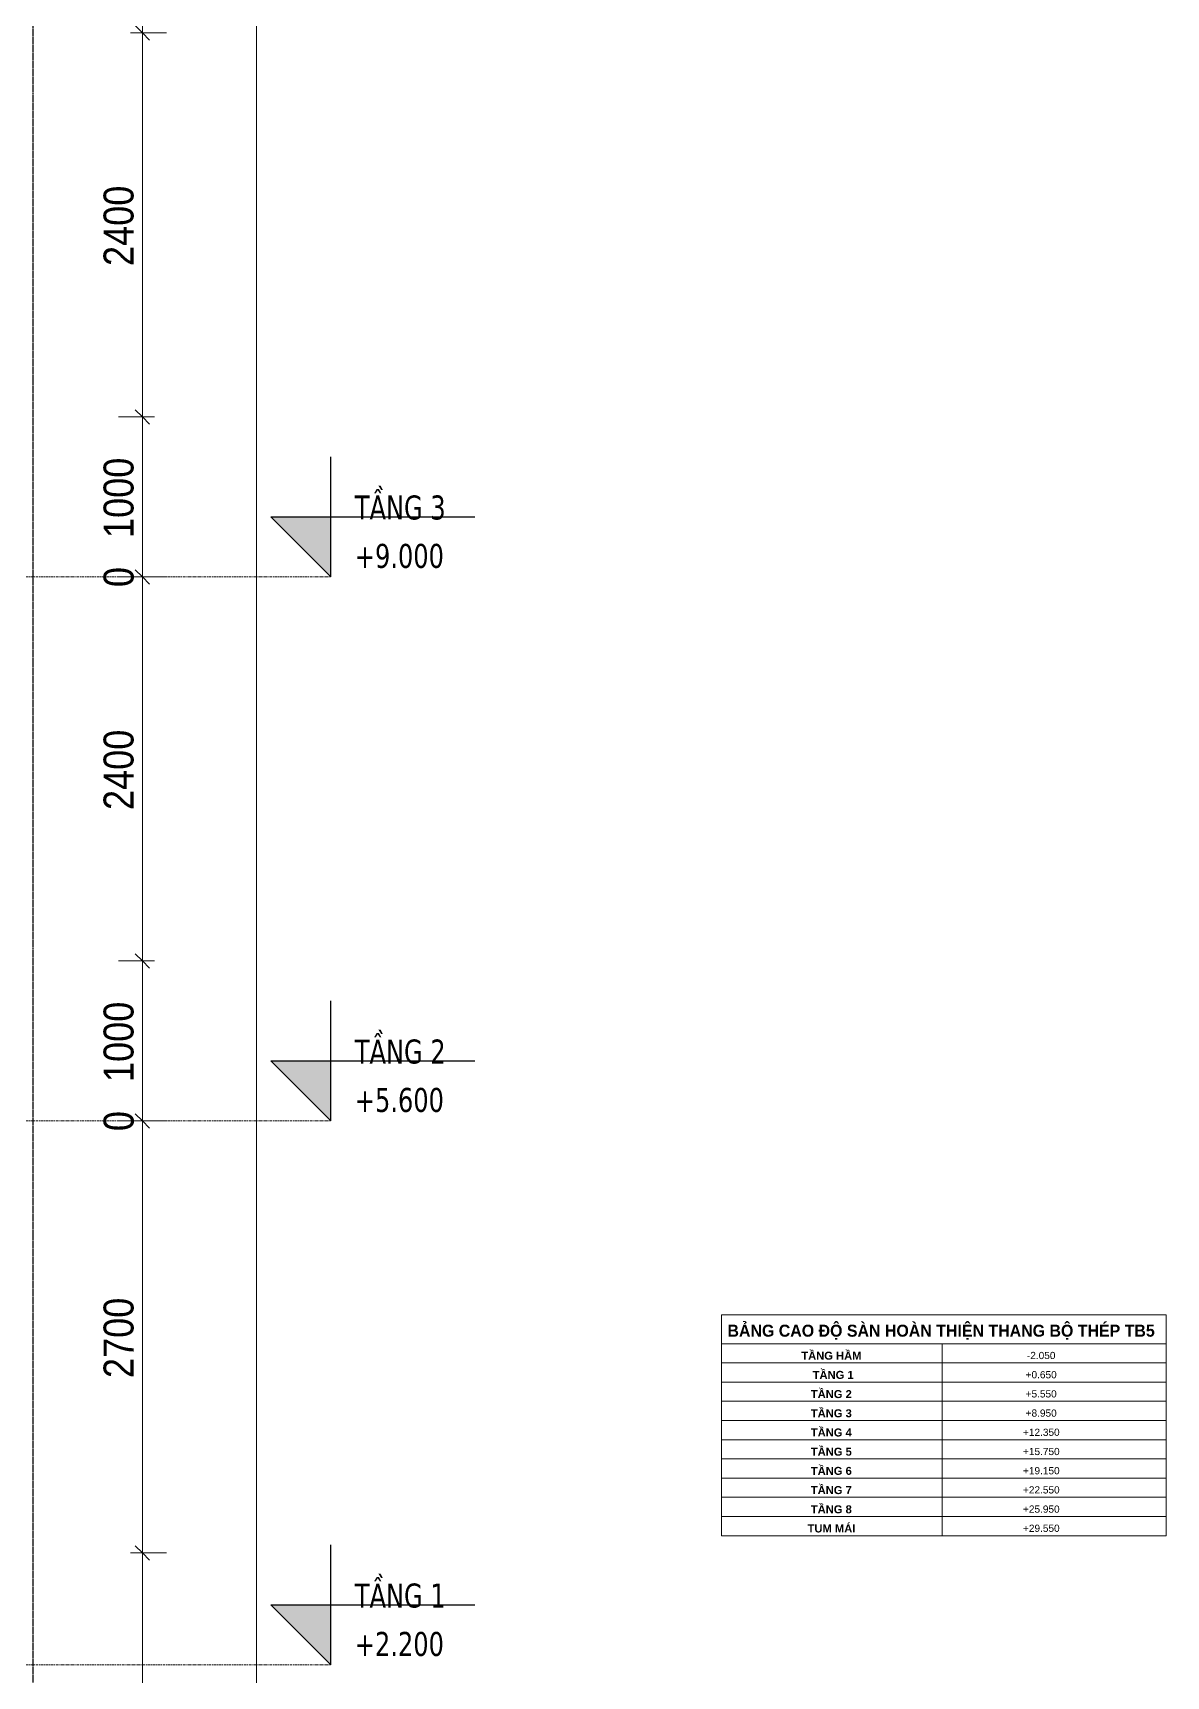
# Model space of a CAD drawing. Header units: millimetres. Extents: x 112507 to 177976, y -4970 to 80839.
# Drawn here: x 170893 to 177976, y 2130 to 12400 of the extents above; entities that cross this region are included whole.
import ezdxf

# ---------------------------------------------------------------- set-up
doc = ezdxf.new("R2010")
doc.units = ezdxf.units.MM
doc.linetypes.add('Centre', pattern=[31.75, 6.35, -4.7625, 15.875, -4.7625])
doc.linetypes.add('Hidden', pattern=[7.14375, 4.7625, -2.38125])
for name, color, linetype, lineweight in [('A-ANNO-DIMS', 211, 'Continuous', 9), ('A-ANNO-DIMS-75', 211, 'Continuous', 9), ('A-DETL-GENF', 92, 'Continuous', 18), ('A-DETL-GENF-4', 92, 'Hidden', 25), ('A-DETL-THIN', 151, 'Continuous', 18), ('A-FLOR-LEVL', 51, 'Continuous', 9), ('A-FLOR-LEVL-1', 51, 'Continuous', 25), ('A-FLOR-LEVL-2', 51, 'Centre', 9), ('G-ANNO-TEXT-1', 7, 'Continuous', 9), ('G-ANNO-TEXT-2', 5, 'Continuous', 9)]:
    doc.layers.add(name, color=color, linetype=linetype, lineweight=lineweight)
doc.styles.add('Arial_5', font='arial.ttf', dxfattribs={"height": 45})
doc.styles.add('Arial_B_4', font='arialbd.ttf', dxfattribs={"width": 0.95, "height": 75})
doc.styles.add('Arial_B_5', font='arialbd.ttf', dxfattribs={"height": 50})
doc.styles.add('Tahoma_B_1', font='tahomabd.ttf', dxfattribs={"width": 0.85, "height": 150})
doc.styles.add('UTM Avo_1', font='', dxfattribs={"width": 0.9, "height": 187.5})
doc.styles.get('UTM Avo_1').set_extended_font_data('UTM Avo')
doc.dimstyles.new('1_Dim_chi_tiet_2_5_2', dxfattribs={"dimscale": 304.8, "dimtxt": 187.368928, "dimasz": 0.295276, "dimexe": 0.246063, "dimexo": 0.0625, "dimgap": 0.024606, "dimtad": 1, "dimdec": 0, "dimrnd": 5, "dimzin": 0, "dimdsep": 46, "dimtxsty": 'UTM Avo_1', "dimblk1": 'OBLIQUE', "dimblk2": 'OBLIQUE', "dimsah": 1, "dimcen": 0.09, "dimdle": 0.246063, "dimazin": 0, "dimtfac": 1, "dimtdec": 4, "dimtix": 1, "dimtmove": 0, "dimatfit": 3, "dimfxl": 0.492126, "dimfxlon": 1, "dimtvp": 1, "dimtolj": 1, "dimtzin": 0, "dimarcsym": 2})

# ---------------------------------------------------------------- blocks, each defined once
blk = doc.blocks.new('BORDER VIEW - BORDER VIEW-3767319-TKCS_THANG BỘ TB5 - MẶT CẮT')
at = {"layer": 'A-DETL-GENF-4'}
blk.add_line((78410, 34043), (78410, -2345), dxfattribs=at)
blk = doc.blocks.new('Level - CAO ĐỘ LEVEL-350587-TKCS_THANG BỘ TB5 - MẶT CẮT')
at = {"layer": 'A-FLOR-LEVL'}
blk.add_hatch(color=256, dxfattribs=at).paths.add_polyline_path([(80272, 2575), (80272, 2200), (79897, 2575)])
at = {"layer": 'A-FLOR-LEVL-1'}
for p, q in [((80272, 2200), (80272, 2950)), ((79897, 2575), (80272, 2200)), ((79897, 2575), (81172, 2575))]:
    blk.add_line(p, q, dxfattribs=at)
blk = doc.blocks.new('DIMBLOCK189-TKCS_THANG BỘ TB5 - MẶT CẮT')
at = {"layer": 'A-ANNO-DIMS-75', "lineweight": 25}
for p, q in [((171578, 15800), (171533, 15845)), ((171578, 15800), (171623, 15755)), ((171578, 12400), (171533, 12445)), ((171578, 12400), (171623, 12355))]:
    blk.add_line(p, q, dxfattribs=at)
at = {"layer": 'A-ANNO-DIMS-75'}
for p, q in [((171728, 15800), (171503, 15800)), ((171578, 15800), (171578, 12400)), ((171578, 15800), (171728, 15800)), ((171728, 12400), (171503, 12400)), ((171578, 12400), (171728, 12400))]:
    blk.add_line(p, q, dxfattribs=at)
at = {"layer": 'A-ANNO-DIMS-75', "color": 0, "insert": (171335, 13843), "char_height": 187.5, "width": 616.24, "attachment_point": 1, "rotation": 90, "line_spacing_factor": 1.110334, "style": 'UTM Avo_1'}
blk.add_mtext('3400', dxfattribs=at)
blk = doc.blocks.new('_Oblique')
at = {"color": 0, "linetype": 'ByBlock', "lineweight": -2}
blk.add_line((-0.5, -0.5), (0.5, 0.5), dxfattribs=at)
blk = doc.blocks.new('DIMBLOCK190-TKCS_THANG BỘ TB5 - MẶT CẮT')
at = {"layer": 'A-ANNO-DIMS-75', "lineweight": 25}
for p, q in [((171578, 12400), (171533, 12445)), ((171578, 12400), (171623, 12355)), ((171578, 10000), (171533, 10045)), ((171578, 10000), (171623, 9955))]:
    blk.add_line(p, q, dxfattribs=at)
at = {"layer": 'A-ANNO-DIMS-75'}
for p, q in [((171728, 12400), (171503, 12400)), ((171578, 12400), (171578, 10000)), ((171578, 12400), (171728, 12400)), ((171428, 10000), (171653, 10000)), ((171578, 10000), (171428, 10000))]:
    blk.add_line(p, q, dxfattribs=at)
at = {"layer": 'A-ANNO-DIMS-75', "color": 0, "insert": (171335, 10943), "char_height": 187.5, "width": 616.24, "attachment_point": 1, "rotation": 90, "line_spacing_factor": 1.110334, "style": 'UTM Avo_1'}
blk.add_mtext('2400', dxfattribs=at)
blk = doc.blocks.new('DIMBLOCK191-TKCS_THANG BỘ TB5 - MẶT CẮT')
at = {"layer": 'A-ANNO-DIMS-75'}
for p, q in [((171428, 10000), (171653, 10000)), ((171578, 10000), (171428, 10000)), ((171578, 10000), (171578, 9000)), ((171428, 9000), (171653, 9000)), ((171578, 9000), (171428, 9000))]:
    blk.add_line(p, q, dxfattribs=at)
at = {"layer": 'A-ANNO-DIMS-75', "lineweight": 25}
for p, q in [((171578, 10000), (171533, 10045)), ((171578, 10000), (171623, 9955)), ((171578, 9000), (171533, 9045)), ((171578, 9000), (171623, 8955))]:
    blk.add_line(p, q, dxfattribs=at)
at = {"layer": 'A-ANNO-DIMS-75', "color": 0, "insert": (171335, 9243), "char_height": 187.5, "width": 616.24, "attachment_point": 1, "rotation": 90, "line_spacing_factor": 1.110334, "style": 'UTM Avo_1'}
blk.add_mtext('1000', dxfattribs=at)
blk = doc.blocks.new('DIMBLOCK192-TKCS_THANG BỘ TB5 - MẶT CẮT')
at = {"layer": 'A-ANNO-DIMS-75', "lineweight": 25}
for q in [(171533, 9045), (171533, 9045), (171623, 8955), (171623, 8955)]:
    blk.add_line((171578, 9000), q, dxfattribs=at)
at = {"layer": 'A-ANNO-DIMS-75'}
for p, q in [((171428, 9000), (171653, 9000)), ((171578, 9000), (171428, 9000)), ((171728, 9000), (171503, 9000)), ((171578, 9000), (171578, 9000)), ((171578, 9000), (171728, 9000))]:
    blk.add_line(p, q, dxfattribs=at)
at = {"layer": 'A-ANNO-DIMS-75', "color": 0, "insert": (171335, 8936), "char_height": 188, "width": 154.06, "attachment_point": 1, "rotation": 90, "line_spacing_factor": 1.110334, "style": 'UTM Avo_1'}
blk.add_mtext('0', dxfattribs=at)
blk = doc.blocks.new('DIMBLOCK193-TKCS_THANG BỘ TB5 - MẶT CẮT')
at = {"layer": 'A-ANNO-DIMS-75', "lineweight": 25}
for p, q in [((171578, 9000), (171533, 9045)), ((171578, 9000), (171623, 8955)), ((171578, 6600), (171533, 6645)), ((171578, 6600), (171623, 6555))]:
    blk.add_line(p, q, dxfattribs=at)
at = {"layer": 'A-ANNO-DIMS-75'}
for p, q in [((171728, 9000), (171503, 9000)), ((171578, 9000), (171578, 6600)), ((171578, 9000), (171728, 9000)), ((171428, 6600), (171653, 6600)), ((171578, 6600), (171428, 6600))]:
    blk.add_line(p, q, dxfattribs=at)
at = {"layer": 'A-ANNO-DIMS-75', "color": 0, "insert": (171335, 7543), "char_height": 187.5, "width": 616.24, "attachment_point": 1, "rotation": 90, "line_spacing_factor": 1.110334, "style": 'UTM Avo_1'}
blk.add_mtext('2400', dxfattribs=at)
blk = doc.blocks.new('DIMBLOCK194-TKCS_THANG BỘ TB5 - MẶT CẮT')
at = {"layer": 'A-ANNO-DIMS-75'}
for p, q in [((171428, 6600), (171653, 6600)), ((171578, 6600), (171428, 6600)), ((171578, 6600), (171578, 5600)), ((171428, 5600), (171653, 5600)), ((171578, 5600), (171428, 5600))]:
    blk.add_line(p, q, dxfattribs=at)
at = {"layer": 'A-ANNO-DIMS-75', "lineweight": 25}
for p, q in [((171578, 6600), (171533, 6645)), ((171578, 6600), (171623, 6555)), ((171578, 5600), (171533, 5645)), ((171578, 5600), (171623, 5555))]:
    blk.add_line(p, q, dxfattribs=at)
at = {"layer": 'A-ANNO-DIMS-75', "color": 0, "insert": (171335, 5843), "char_height": 187.5, "width": 616.24, "attachment_point": 1, "rotation": 90, "line_spacing_factor": 1.110334, "style": 'UTM Avo_1'}
blk.add_mtext('1000', dxfattribs=at)
blk = doc.blocks.new('DIMBLOCK195-TKCS_THANG BỘ TB5 - MẶT CẮT')
at = {"layer": 'A-ANNO-DIMS-75'}
for p, q in [((171428, 5600), (171653, 5600)), ((171578, 5600), (171428, 5600)), ((171728, 5600), (171503, 5600)), ((171578, 5600), (171578, 5600)), ((171578, 5600), (171728, 5600))]:
    blk.add_line(p, q, dxfattribs=at)
at = {"layer": 'A-ANNO-DIMS-75', "lineweight": 25}
for q in [(171533, 5645), (171533, 5645), (171623, 5555), (171623, 5555)]:
    blk.add_line((171578, 5600), q, dxfattribs=at)
at = {"layer": 'A-ANNO-DIMS-75', "color": 0, "insert": (171335, 5536), "char_height": 188, "width": 154.06, "attachment_point": 1, "rotation": 90, "line_spacing_factor": 1.110334, "style": 'UTM Avo_1'}
blk.add_mtext('0', dxfattribs=at)
blk = doc.blocks.new('DIMBLOCK196-TKCS_THANG BỘ TB5 - MẶT CẮT')
at = {"layer": 'A-ANNO-DIMS-75'}
for p, q in [((171728, 5600), (171503, 5600)), ((171578, 5600), (171578, 2900)), ((171578, 5600), (171728, 5600)), ((171728, 2900), (171503, 2900)), ((171578, 2900), (171728, 2900))]:
    blk.add_line(p, q, dxfattribs=at)
at = {"layer": 'A-ANNO-DIMS-75', "lineweight": 25}
for p, q in [((171578, 5600), (171533, 5645)), ((171578, 5600), (171623, 5555)), ((171578, 2900), (171533, 2945)), ((171578, 2900), (171623, 2855))]:
    blk.add_line(p, q, dxfattribs=at)
at = {"layer": 'A-ANNO-DIMS-75', "color": 0, "insert": (171335, 3993), "char_height": 187.5, "width": 616.24, "attachment_point": 1, "rotation": 90, "line_spacing_factor": 1.110334, "style": 'UTM Avo_1'}
blk.add_mtext('2700', dxfattribs=at)
blk = doc.blocks.new('DIMBLOCK197-TKCS_THANG BỘ TB5 - MẶT CẮT')
at = {"layer": 'A-ANNO-DIMS-75'}
for p, q in [((171728, 2900), (171503, 2900)), ((171578, 2900), (171578, 650)), ((171578, 2900), (171728, 2900)), ((171428, 650), (171653, 650)), ((171578, 650), (171428, 650))]:
    blk.add_line(p, q, dxfattribs=at)
at = {"layer": 'A-ANNO-DIMS-75', "lineweight": 25}
for p, q in [((171578, 2900), (171533, 2945)), ((171578, 2900), (171623, 2855)), ((171578, 650), (171533, 695)), ((171578, 650), (171623, 605))]:
    blk.add_line(p, q, dxfattribs=at)
at = {"layer": 'A-ANNO-DIMS-75', "color": 0, "insert": (171335, 1518), "char_height": 187.5, "width": 616.24, "attachment_point": 1, "rotation": 90, "line_spacing_factor": 1.110334, "style": 'UTM Avo_1'}
blk.add_mtext('2250', dxfattribs=at)
blk = doc.blocks.new('DIMBLOCK199-TKCS_THANG BỘ TB5 - MẶT CẮT')
at = {"layer": 'A-ANNO-DIMS-75'}
for p, q in [((172290, 32275), (172290, -2075)), ((172440, 32200), (172215, 32200)), ((172290, 32200), (172440, 32200)), ((172440, -2000), (172215, -2000)), ((172290, -2000), (172440, -2000))]:
    blk.add_line(p, q, dxfattribs=at)
at = {"layer": 'A-ANNO-DIMS-75', "lineweight": 25}
for p, q in [((172290, 32200), (172245, 32245)), ((172290, 32200), (172335, 32155)), ((172290, -2000), (172245, -1955)), ((172290, -2000), (172335, -2045))]:
    blk.add_line(p, q, dxfattribs=at)
at = {"layer": 'A-ANNO-DIMS-75', "color": 0, "insert": (172046, 14779), "char_height": 187.5, "width": 770.29, "attachment_point": 1, "rotation": 90, "line_spacing_factor": 1.110334, "style": 'UTM Avo_1'}
blk.add_mtext('34200', dxfattribs=at)

msp = doc.modelspace()

# ---------------------------------------------------------------- linework, layer by layer
at = {"layer": 'A-DETL-THIN'}
for p, q in [((175196.3, 4387.7), (177976.3, 4387.7)), ((175196.3, 3007.7), (175196.3, 4387.7)), ((177976.3, 3007.7), (177976.3, 4387.7)), ((175196.3, 4207.7), (177976.3, 4207.7)), ((176576.3, 3007.7), (176576.3, 4207.7)), ((175196.3, 4087.7), (177976.3, 4087.7)), ((175196.3, 4087.7), (177976.3, 4087.7)), ((175196.3, 3967.7), (177976.3, 3967.7)), ((175196.3, 3847.7), (177976.3, 3847.7)), ((175196.3, 3727.7), (177976.3, 3727.7)), ((175196.3, 3607.7), (177976.3, 3607.7)), ((175196.3, 3487.7), (177976.3, 3487.7)), ((175196.3, 3367.7), (177976.3, 3367.7)), ((175196.3, 3247.7), (177976.3, 3247.7)), ((175196.3, 3127.7), (177976.3, 3127.7)), ((175196.3, 3007.7), (177976.3, 3007.7))]:
    msp.add_line(p, q, dxfattribs=at)
at = {"layer": 'A-FLOR-LEVL-2'}
for p, q in [((162518.1, 9000), (172755.3, 9000)), ((162518.1, 5600), (172755.3, 5600)), ((162518.1, 2200), (172755.3, 2200))]:
    msp.add_line(p, q, dxfattribs=at)

# ---------------------------------------------------------------- block references
at = {"layer": 'A-DETL-GENF'}
msp.add_blockref('BORDER VIEW - BORDER VIEW-3767319-TKCS_THANG BỘ TB5 - MẶT CẮT', (92482.9, 0), dxfattribs=at)
at = {"layer": 'A-FLOR-LEVL-1'}
for p in [(92482.9, 6800), (92482.9, 3400), (92482.9, 0)]:
    msp.add_blockref('Level - CAO ĐỘ LEVEL-350587-TKCS_THANG BỘ TB5 - MẶT CẮT', p, dxfattribs=at)

# ---------------------------------------------------------------- texts
at = {"layer": 'A-FLOR-LEVL', "char_height": 150, "line_spacing_factor": 0.996129, "style": 'Tahoma_B_1'}
for s, insert, width, attachment_point in [('\\pt765,1530,2295,3060,3825,4590,5355,6120,6885,7650,8415,9180,9945,10710,11475,12240,13005,13770,14535,15300,16065,16830,17595,18360,19125,19890,20655,21420,22185,22950,23715,24480;TẦNG 3', (172905.7, 9355.8), 678.937, 7), ('\\pt318.75,637.5,956.25,1275,1593.75,1912.5,2231.25,2550,2868.75,3187.5,3506.25,3825,4143.75,4462.5,4781.25,5100,5418.75,5737.5,6056.25,6375,6693.75,7012.5,7331.25,7650,7968.75,8287.5,8606.25,8925,9243.75,9562.5,9881.25,10200;+9.000', (172905.7, 9206.3), 662.362, 1), ('\\pt765,1530,2295,3060,3825,4590,5355,6120,6885,7650,8415,9180,9945,10710,11475,12240,13005,13770,14535,15300,16065,16830,17595,18360,19125,19890,20655,21420,22185,22950,23715,24480;TẦNG 2', (172905.7, 5955.8), 678.937, 7), ('\\pt318.75,637.5,956.25,1275,1593.75,1912.5,2231.25,2550,2868.75,3187.5,3506.25,3825,4143.75,4462.5,4781.25,5100,5418.75,5737.5,6056.25,6375,6693.75,7012.5,7331.25,7650,7968.75,8287.5,8606.25,8925,9243.75,9562.5,9881.25,10200;+5.600', (172905.7, 5806.3), 662.362, 1), ('\\pt765,1530,2295,3060,3825,4590,5355,6120,6885,7650,8415,9180,9945,10710,11475,12240,13005,13770,14535,15300,16065,16830,17595,18360,19125,19890,20655,21420,22185,22950,23715,24480;TẦNG 1', (172905.7, 2555.8), 678.937, 7), ('\\pt318.75,637.5,956.25,1275,1593.75,1912.5,2231.25,2550,2868.75,3187.5,3506.25,3825,4143.75,4462.5,4781.25,5100,5418.75,5737.5,6056.25,6375,6693.75,7012.5,7331.25,7650,7968.75,8287.5,8606.25,8925,9243.75,9562.5,9881.25,10200;+2.200', (172905.7, 2406.3), 662.362, 1)]:
    msp.add_mtext(s, dxfattribs=dict(at, insert=insert, width=width, attachment_point=attachment_point))
at = {"layer": 'G-ANNO-TEXT-1', "attachment_point": 5, "line_spacing_factor": 0.936439}
for s, insert, char_height, width, style in [('\\pt237.50025,474.99975,712.5,950.00025,1187.49975,1425,1662.50025,1899.99975,2137.5,2375.00025,2612.49975,2850,3087.50025,3324.99975,3562.5,3800.00025,4037.49975,4275,4512.50025,4749.99975,4987.5,5225.00025,5462.49975,5700,5937.50025,6174.99975,6412.5,6650.00025,6887.49975,7125,7362.50025,7599.99975;BẢNG CAO ĐỘ SÀN HOÀN THIỆN THANG BỘ THÉP TB5', (176569.8, 4279.2), 75, 2788.488, 'Arial_B_4'), ('\\pt317.5,635,952.5,1270,1587.5,1905,2222.5,2540,2857.5,3175,3492.5,3810,4127.5,4445,4762.5,5080,5397.5,5715,6032.5,6350,6667.5,6985,7302.5,7620,7937.5,8255,8572.5,8890,9207.5,9525,9842.5,10160;TẦNG HẦM', (175884.2, 4132.4), 50, 555.75, 'Arial_B_5'), ('\\pt317.5,635,952.5,1270,1587.5,1905,2222.5,2540,2857.5,3175,3492.5,3810,4127.5,4445,4762.5,5080,5397.5,5715,6032.5,6350,6667.5,6985,7302.5,7620,7937.5,8255,8572.5,8890,9207.5,9525,9842.5,10160;TẦNG 1 ', (175895.2, 4012.4), 50, 555.75, 'Arial_B_5'), ('\\pt317.5,635,952.5,1270,1587.5,1905,2222.5,2540,2857.5,3175,3492.5,3810,4127.5,4445,4762.5,5080,5397.5,5715,6032.5,6350,6667.5,6985,7302.5,7620,7937.5,8255,8572.5,8890,9207.5,9525,9842.5,10160;TẦNG 2', (175883.7, 3892.4), 50, 398.5, 'Arial_B_5'), ('\\pt317.5,635,952.5,1270,1587.5,1905,2222.5,2540,2857.5,3175,3492.5,3810,4127.5,4445,4762.5,5080,5397.5,5715,6032.5,6350,6667.5,6985,7302.5,7620,7937.5,8255,8572.5,8890,9207.5,9525,9842.5,10160;TẦNG 3', (175883.7, 3772.4), 50, 398.5, 'Arial_B_5'), ('\\pt317.5,635,952.5,1270,1587.5,1905,2222.5,2540,2857.5,3175,3492.5,3810,4127.5,4445,4762.5,5080,5397.5,5715,6032.5,6350,6667.5,6985,7302.5,7620,7937.5,8255,8572.5,8890,9207.5,9525,9842.5,10160;TẦNG 4', (175883.7, 3652.4), 50, 398.5, 'Arial_B_5'), ('\\pt317.5,635,952.5,1270,1587.5,1905,2222.5,2540,2857.5,3175,3492.5,3810,4127.5,4445,4762.5,5080,5397.5,5715,6032.5,6350,6667.5,6985,7302.5,7620,7937.5,8255,8572.5,8890,9207.5,9525,9842.5,10160;TẦNG 5', (175883.7, 3532.4), 50, 398.5, 'Arial_B_5'), ('\\pt317.5,635,952.5,1270,1587.5,1905,2222.5,2540,2857.5,3175,3492.5,3810,4127.5,4445,4762.5,5080,5397.5,5715,6032.5,6350,6667.5,6985,7302.5,7620,7937.5,8255,8572.5,8890,9207.5,9525,9842.5,10160;TẦNG 6', (175883.7, 3412.4), 50, 398.5, 'Arial_B_5'), ('\\pt317.5,635,952.5,1270,1587.5,1905,2222.5,2540,2857.5,3175,3492.5,3810,4127.5,4445,4762.5,5080,5397.5,5715,6032.5,6350,6667.5,6985,7302.5,7620,7937.5,8255,8572.5,8890,9207.5,9525,9842.5,10160;TẦNG 7', (175883.7, 3292.4), 50, 398.5, 'Arial_B_5'), ('\\pt317.5,635,952.5,1270,1587.5,1905,2222.5,2540,2857.5,3175,3492.5,3810,4127.5,4445,4762.5,5080,5397.5,5715,6032.5,6350,6667.5,6985,7302.5,7620,7937.5,8255,8572.5,8890,9207.5,9525,9842.5,10160;TẦNG 8', (175883.7, 3172.4), 50, 398.5, 'Arial_B_5'), ('\\pt317.5,635,952.5,1270,1587.5,1905,2222.5,2540,2857.5,3175,3492.5,3810,4127.5,4445,4762.5,5080,5397.5,5715,6032.5,6350,6667.5,6985,7302.5,7620,7937.5,8255,8572.5,8890,9207.5,9525,9842.5,10160;TUM MÁI', (175884.7, 3052.4), 50, 398.5, 'Arial_B_5')]:
    msp.add_mtext(s, dxfattribs=dict(at, insert=insert, char_height=char_height, width=width, style=style))
at = {"layer": 'G-ANNO-TEXT-2', "char_height": 45, "width": 597, "attachment_point": 5, "line_spacing_factor": 0.936439, "style": 'Arial_5'}
for s, insert in [('\\pt317.5002,634.99995,952.50015,1269.9999,1587.5001,1904.99985,2222.50005,2539.9998,2857.5,3175.0002,3492.49995,3810.00015,4127.4999,4445.0001,4762.49985,5080.00005,5397.4998,5715,6032.5002,6349.99995,6667.50015,6984.9999,7302.5001,7619.99985,7937.50005,8254.9998,8572.5,8890.0002,9207.49995,9525.00015,9842.4999,10160.0001;-2.050', (177195.3, 4133.7)), ('\\pt317.5002,634.99995,952.50015,1269.9999,1587.5001,1904.99985,2222.50005,2539.9998,2857.5,3175.0002,3492.49995,3810.00015,4127.4999,4445.0001,4762.49985,5080.00005,5397.4998,5715,6032.5002,6349.99995,6667.50015,6984.9999,7302.5001,7619.99985,7937.50005,8254.9998,8572.5,8890.0002,9207.49995,9525.00015,9842.4999,10160.0001;+0.650', (177195.3, 4013.7)), ('\\pt317.5002,634.99995,952.50015,1269.9999,1587.5001,1904.99985,2222.50005,2539.9998,2857.5,3175.0002,3492.49995,3810.00015,4127.4999,4445.0001,4762.49985,5080.00005,5397.4998,5715,6032.5002,6349.99995,6667.50015,6984.9999,7302.5001,7619.99985,7937.50005,8254.9998,8572.5,8890.0002,9207.49995,9525.00015,9842.4999,10160.0001;+5.550', (177195.3, 3893.7)), ('\\pt317.5002,634.99995,952.50015,1269.9999,1587.5001,1904.99985,2222.50005,2539.9998,2857.5,3175.0002,3492.49995,3810.00015,4127.4999,4445.0001,4762.49985,5080.00005,5397.4998,5715,6032.5002,6349.99995,6667.50015,6984.9999,7302.5001,7619.99985,7937.50005,8254.9998,8572.5,8890.0002,9207.49995,9525.00015,9842.4999,10160.0001;+8.950', (177195.3, 3773.7)), ('\\pt317.5002,634.99995,952.50015,1269.9999,1587.5001,1904.99985,2222.50005,2539.9998,2857.5,3175.0002,3492.49995,3810.00015,4127.4999,4445.0001,4762.49985,5080.00005,5397.4998,5715,6032.5002,6349.99995,6667.50015,6984.9999,7302.5001,7619.99985,7937.50005,8254.9998,8572.5,8890.0002,9207.49995,9525.00015,9842.4999,10160.0001;+12.350', (177196.2, 3653.7)), ('\\pt317.5002,634.99995,952.50015,1269.9999,1587.5001,1904.99985,2222.50005,2539.9998,2857.5,3175.0002,3492.49995,3810.00015,4127.4999,4445.0001,4762.49985,5080.00005,5397.4998,5715,6032.5002,6349.99995,6667.50015,6984.9999,7302.5001,7619.99985,7937.50005,8254.9998,8572.5,8890.0002,9207.49995,9525.00015,9842.4999,10160.0001;+15.750', (177196.2, 3533.7)), ('\\pt317.5002,634.99995,952.50015,1269.9999,1587.5001,1904.99985,2222.50005,2539.9998,2857.5,3175.0002,3492.49995,3810.00015,4127.4999,4445.0001,4762.49985,5080.00005,5397.4998,5715,6032.5002,6349.99995,6667.50015,6984.9999,7302.5001,7619.99985,7937.50005,8254.9998,8572.5,8890.0002,9207.49995,9525.00015,9842.4999,10160.0001;+19.150', (177196.2, 3413.7)), ('\\pt317.5002,634.99995,952.50015,1269.9999,1587.5001,1904.99985,2222.50005,2539.9998,2857.5,3175.0002,3492.49995,3810.00015,4127.4999,4445.0001,4762.49985,5080.00005,5397.4998,5715,6032.5002,6349.99995,6667.50015,6984.9999,7302.5001,7619.99985,7937.50005,8254.9998,8572.5,8890.0002,9207.49995,9525.00015,9842.4999,10160.0001;+22.550', (177196.2, 3293.7)), ('\\pt317.5002,634.99995,952.50015,1269.9999,1587.5001,1904.99985,2222.50005,2539.9998,2857.5,3175.0002,3492.49995,3810.00015,4127.4999,4445.0001,4762.49985,5080.00005,5397.4998,5715,6032.5002,6349.99995,6667.50015,6984.9999,7302.5001,7619.99985,7937.50005,8254.9998,8572.5,8890.0002,9207.49995,9525.00015,9842.4999,10160.0001;+25.950', (177196.2, 3173.7)), ('\\pt317.5002,634.99995,952.50015,1269.9999,1587.5001,1904.99985,2222.50005,2539.9998,2857.5,3175.0002,3492.49995,3810.00015,4127.4999,4445.0001,4762.49985,5080.00005,5397.4998,5715,6032.5002,6349.99995,6667.50015,6984.9999,7302.5001,7619.99985,7937.50005,8254.9998,8572.5,8890.0002,9207.49995,9525.00015,9842.4999,10160.0001;+29.550', (177196.2, 3053.7))]:
    msp.add_mtext(s, dxfattribs=dict(at, insert=insert))

# ---------------------------------------------------------------- dimensions: what is measured, and where the dimension line sits
at = {"layer": 'A-ANNO-DIMS'}
for base, p1, p2, override, picture, middle in [((172289.5, -2000), (172439.5, 32200), (172439.5, -2000), {"dimpost": '<>', "dimfxl": 34200}, 'DIMBLOCK199-TKCS_THANG BỘ TB5 - MẶT CẮT', (172185, 15100)), ((171578.4, 12400), (171728.4, 15800), (171728.4, 12400), {"dimpost": '<>', "dimfxl": 3400}, 'DIMBLOCK189-TKCS_THANG BỘ TB5 - MẶT CẮT', (171473.9, 14100)), ((171578.4, 10000), (171728.4, 12400), (171428.4, 10000), {"dimpost": '<>', "dimfxl": 2418.677324}, 'DIMBLOCK190-TKCS_THANG BỘ TB5 - MẶT CẮT', (171473.9, 11200)), ((171578.4, 9000), (171428.4, 10000), (171428.4, 9000), {"dimpost": '<>', "dimfxl": 1000}, 'DIMBLOCK191-TKCS_THANG BỘ TB5 - MẶT CẮT', (171473.9, 9500)), ((171578.4, 6600), (171728.4, 9000), (171428.4, 6600), {"dimpost": '<>', "dimfxl": 2418.677324}, 'DIMBLOCK193-TKCS_THANG BỘ TB5 - MẶT CẮT', (171473.9, 7800)), ((171578.4, 5600), (171428.4, 6600), (171428.4, 5600), {"dimpost": '<>', "dimfxl": 1000}, 'DIMBLOCK194-TKCS_THANG BỘ TB5 - MẶT CẮT', (171473.9, 6100)), ((171578.4, 2900), (171728.4, 5600), (171728.4, 2900), {"dimpost": '<>', "dimfxl": 2700}, 'DIMBLOCK196-TKCS_THANG BỘ TB5 - MẶT CẮT', (171473.9, 4250)), ((171578.4, 650), (171728.4, 2900), (171428.4, 650), {"dimpost": '<>', "dimfxl": 2269.911893}, 'DIMBLOCK197-TKCS_THANG BỘ TB5 - MẶT CẮT', (171473.9, 1775))]:
    dim = msp.add_linear_dim(base=base, p1=p1, p2=p2, angle=90, dimstyle='1_Dim_chi_tiet_2_5_2', override=override, dxfattribs=at)
    dim.commit()
    dim.dimension.update_dxf_attribs({"geometry": picture, "text_midpoint": middle})
for base, p1, p2, picture, middle in [((171728.4, 9000), (171428.4, 9000), (171728.4, 9000), 'DIMBLOCK192-TKCS_THANG BỘ TB5 - MẶT CẮT', (171578.4, 9104.5)), ((171728.4, 5600), (171428.4, 5600), (171728.4, 5600), 'DIMBLOCK195-TKCS_THANG BỘ TB5 - MẶT CẮT', (171578.4, 5704.5))]:
    dim = msp.add_linear_dim(base=base, p1=p1, p2=p2, dimstyle='1_Dim_chi_tiet_2_5_2', override={"dimpost": '<>', "dimfxl": 300}, dxfattribs=at)
    dim.commit()
    dim.dimension.update_dxf_attribs({"geometry": picture, "text_midpoint": middle})

doc.saveas('drawing.dxf')
